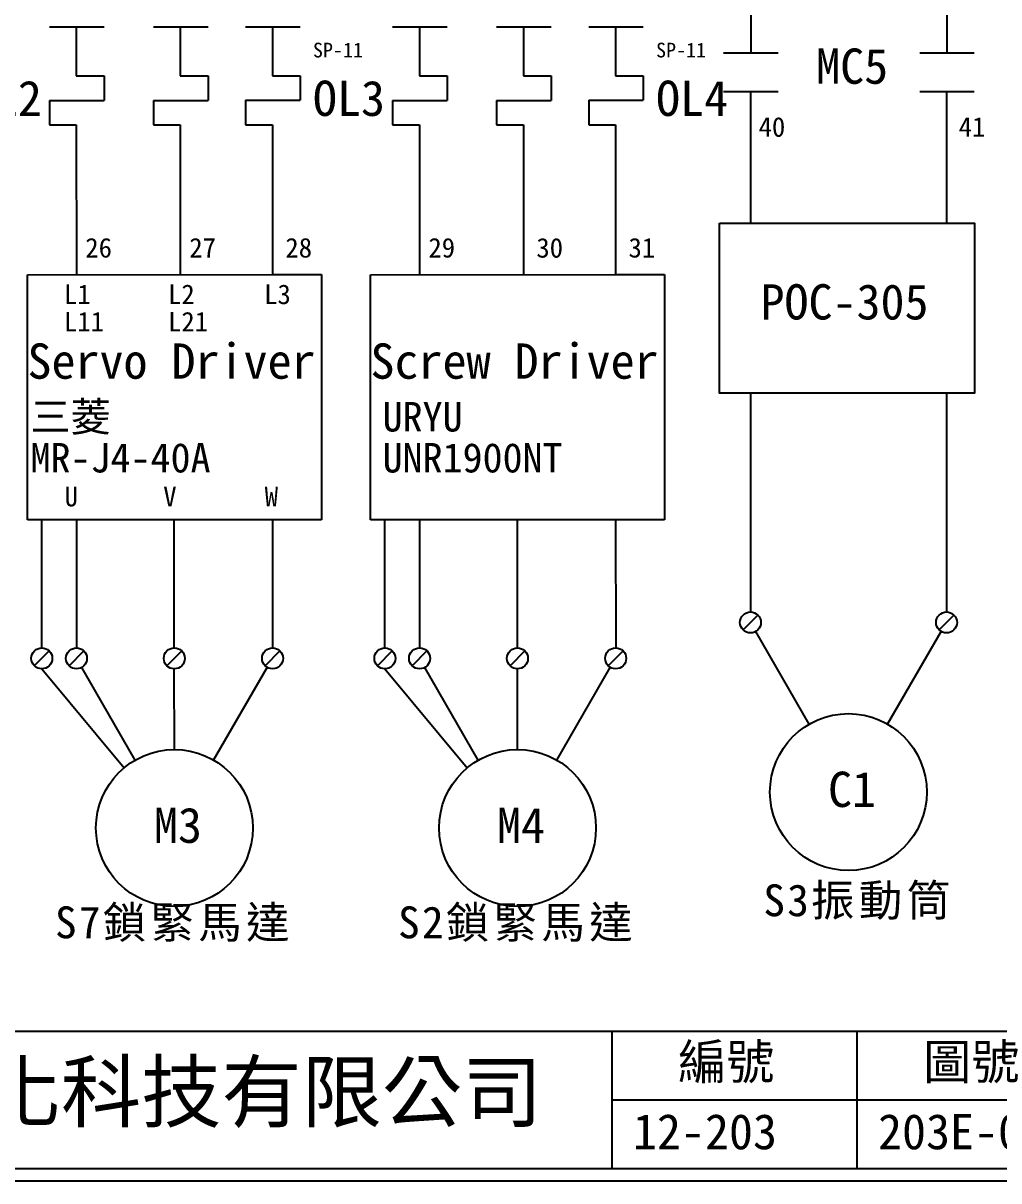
# Model space of a CAD drawing. Extents: x 10 to 297, y 3 to 207.
# Drawn here: x 85.7 to 185.2, y 3 to 121.1 of the extents above; entities that cross this region are included whole.
import ezdxf

# ---------------------------------------------------------------- set-up
doc = ezdxf.new("R2010")
doc.units = 0
doc.layers.get('0').update_dxf_attribs({"linetype": 'CONTINUOUS'})
doc.layers.add('圖框層', color=7, linetype='CONTINUOUS')
doc.layers.add('標尺寸層', color=3, linetype='CONTINUOUS')
doc.styles.add('STSL', font='KAIU.TTF')
doc.styles.add('標楷體', font='KAIU.TTF')

msp = doc.modelspace()

# ---------------------------------------------------------------- linework, layer by layer
for p, q in [((179.87, 141.71), (179.89, 118.06)), ((159.88, 131.71), (159.9, 118.06)), ((111.08, 120.7), (111.08, 115.71)), ((146.08, 120.7), (146.08, 115.71)), ((159.84, 114.09), (159.84, 108.23)), ((179.84, 114.09), (179.84, 108.23)), ((159.84, 108.23), (159.84, 100.69)), ((179.84, 108.23), (179.84, 100.69)), ((159.85, 83.32), (159.85, 61.02)), ((179.85, 83.32), (179.85, 61.02)), ((111.09, 70.43), (111.1, 57.36)), ((146.09, 70.43), (146.1, 57.36)), ((160.61, 60.71), (159.1, 59.2)), ((180.61, 60.71), (179.1, 59.2)), ((165.84, 49.58), (160.39, 59.03)), ((173.84, 49.58), (179.3, 59.04)), ((88.31, 57.05), (86.8, 55.53)), ((91.85, 57.05), (90.34, 55.53)), ((101.84, 57.04), (100.33, 55.53)), ((111.85, 57.05), (110.34, 55.53)), ((123.31, 57.05), (121.8, 55.53)), ((126.85, 57.05), (125.34, 55.53)), ((136.84, 57.04), (135.33, 55.53)), ((146.85, 57.05), (145.34, 55.53)), ((97.09, 45.92), (91.63, 55.36)), ((105.09, 45.92), (110.55, 55.37)), ((132.09, 45.92), (126.63, 55.36)), ((140.09, 45.92), (145.55, 55.37))]:
    msp.add_line(p, q)
for centre, radius in [((159.85, 59.95), 1.07), ((179.85, 59.95), 1.07), ((87.56, 56.29), 1.07), ((91.1, 56.29), 1.07), ((101.08, 56.29), 1.07), ((111.1, 56.29), 1.07), ((122.56, 56.29), 1.07), ((126.1, 56.29), 1.07), ((136.08, 56.29), 1.07), ((146.1, 56.29), 1.07), ((169.84, 42.65), 8), ((101.09, 38.99), 8), ((136.09, 38.99), 8)]:
    msp.add_circle(centre, radius)
at = {"layer": '圖框層', "color": 7}
for p, q in [((11.25, 18.25), (295.75, 18.25)), ((145.75, 4.25), (145.75, 18.25)), ((170.75, 4.25), (170.75, 18.25)), ((145.75, 11.25), (295.75, 11.25)), ((11.25, 4.25), (295.75, 4.25)), ((10, 3), (297, 3))]:
    msp.add_line(p, q, dxfattribs=at)
at = {"layer": '標尺寸層', "color": 7}
for p, q in [((88.35, 120.7), (93.92, 120.7)), ((91.08, 120.7), (91.08, 115.7)), ((98.96, 120.7), (104.53, 120.7)), ((101.69, 120.7), (101.69, 115.7)), ((108.35, 120.7), (113.92, 120.7)), ((123.35, 120.7), (128.92, 120.7)), ((126.08, 120.7), (126.08, 115.7)), ((133.96, 120.7), (139.53, 120.7)), ((136.69, 120.7), (136.69, 115.7)), ((143.35, 120.7), (148.92, 120.7)), ((157.11, 118.06), (162.68, 118.06)), ((177.11, 118.06), (182.68, 118.06)), ((91.08, 115.7), (93.92, 115.7)), ((93.92, 115.7), (93.92, 113.2)), ((101.69, 115.7), (104.53, 115.7)), ((104.53, 115.7), (104.53, 113.2)), ((111.08, 115.71), (113.92, 115.71)), ((113.92, 115.71), (113.92, 113.21)), ((126.08, 115.7), (128.92, 115.7)), ((128.92, 115.7), (128.92, 113.2)), ((136.69, 115.7), (139.53, 115.7)), ((139.53, 115.7), (139.53, 113.2)), ((146.08, 115.71), (148.92, 115.71)), ((148.92, 115.71), (148.92, 113.21)), ((157.11, 114.09), (162.68, 114.09)), ((159.84, 114.09), (159.84, 108.23)), ((177.11, 114.09), (182.68, 114.09)), ((88.35, 113.2), (93.92, 113.2)), ((88.35, 113.2), (88.35, 110.7)), ((98.96, 113.2), (104.53, 113.2)), ((98.96, 113.2), (98.96, 110.7)), ((108.35, 113.21), (113.92, 113.21)), ((108.35, 113.21), (108.35, 110.71)), ((123.35, 113.2), (123.35, 110.7)), ((123.35, 113.2), (128.92, 113.2)), ((133.96, 113.2), (139.53, 113.2)), ((133.96, 113.2), (133.96, 110.7)), ((143.35, 113.21), (148.92, 113.21)), ((143.35, 113.21), (143.35, 110.71)), ((88.35, 110.7), (91.08, 110.7)), ((91.08, 110.7), (91.09, 95.42)), ((98.96, 110.7), (101.69, 110.7)), ((101.69, 110.7), (101.69, 95.42)), ((108.35, 110.71), (111.08, 110.71)), ((111.08, 110.71), (111.09, 95.43)), ((123.35, 110.7), (126.08, 110.7)), ((126.08, 110.7), (126.09, 95.42)), ((133.96, 110.7), (136.69, 110.7)), ((136.69, 110.7), (136.69, 95.42)), ((143.35, 110.71), (146.08, 110.71)), ((146.08, 110.71), (146.09, 95.43)), ((86.09, 95.42), (111.08, 95.43)), ((86.09, 70.42), (86.09, 95.42)), ((111.08, 95.43), (116.08, 95.43)), ((116.08, 95.43), (116.08, 70.43)), ((121.09, 95.42), (146.08, 95.43)), ((121.09, 70.42), (121.09, 95.42)), ((146.08, 95.43), (151.08, 95.43)), ((151.08, 95.43), (151.08, 70.43)), ((91.09, 70.42), (86.09, 70.42)), ((87.56, 57.36), (87.56, 70.42)), ((116.08, 70.43), (91.09, 70.42)), ((91.09, 70.42), (91.1, 57.36)), ((101.08, 57.36), (101.08, 70.43)), ((126.09, 70.42), (121.09, 70.42)), ((122.56, 57.36), (122.56, 70.42)), ((151.08, 70.43), (126.09, 70.42)), ((126.09, 70.42), (126.1, 57.36)), ((136.08, 57.36), (136.08, 70.43)), ((87.56, 55.22), (95.96, 45.13)), ((101.09, 46.99), (101.08, 55.22)), ((122.56, 55.22), (130.96, 45.13)), ((136.09, 46.99), (136.08, 55.22))]:
    msp.add_line(p, q, dxfattribs=at)
msp.add_lwpolyline([(156.69, 100.69), (182.69, 100.69), (182.69, 83.32), (156.69, 83.32)], close=True, dxfattribs=at)

# ---------------------------------------------------------------- texts
at = {"color": 0, "char_height": 3.25, "width": 24.1454, "attachment_point": 2, "style": '標楷體'}
for s, insert in [('{\\T1.1;S3振動筒}', (170.91, 33.24)), ('{\\T1.1;S7鎖緊馬達}', (101.09, 30.99)), ('{\\T1.1;S2鎖緊馬達}', (136.09, 30.99))]:
    msp.add_mtext(s, dxfattribs=dict(at, insert=insert))
at = {"layer": '圖框層', "color": 4, "style": 'STSL'}
for s, height, p in [('SP-11', 1.5, (115.22, 117.58)), ('SP-11', 1.5, (150.22, 117.58)), ('MC5', 3.6, (166.55, 114.89)), ('OL2', 3.6, (80.22, 111.61)), ('OL3', 3.6, (115.22, 111.61)), ('OL4', 3.6, (150.22, 111.61)), ('40', 2, (160.68, 109.49)), ('41', 2, (181.09, 109.49)), ('26', 2, (92, 97.17)), ('27', 2, (102.61, 97.17)), ('28', 2, (112.41, 97.17)), ('29', 2, (127, 97.17)), ('30', 2, (138.01, 97.16)), ('31', 2, (147.41, 97.17)), ('POC-305', 3.6, (160.87, 90.85)), ('L1', 2, (89.83, 92.42)), ('L2', 2, (100.44, 92.42)), ('L3', 2, (110.24, 92.42)), ('L11', 2, (89.83, 89.63)), ('L21', 2, (100.44, 89.63)), ('Servo Driver', 3.6, (86.1, 84.81)), ('Screw Driver', 3.6, (121.09, 84.81)), ('三菱', 3, (86.41, 79.43)), ('URYU', 3, (122.32, 79.43)), ('MR-J4-40A', 3, (86.41, 75.25)), ('UNR1900NT', 3, (122.32, 75.25)), ('U', 2, (89.89, 71.79)), ('V', 2, (99.95, 71.79)), ('W', 2, (110.3, 71.79)), ('C1', 3.6, (167.76, 41.13)), ('M3', 3.6, (99, 37.47)), ('M4', 3.6, (134, 37.47)), ('編號', 3.6, (152.47, 13.34)), ('圖號', 3.6, (177.47, 13.34)), ('泓陞自動化科技有限公司', 6, (48.6, 9.08)), ('12-203', 3.6, (147.86, 6.22)), ('203E-01', 3.6, (172.86, 6.22))]:
    msp.add_text(s, height=height, dxfattribs=at).set_placement(p)

doc.saveas('drawing.dxf')
